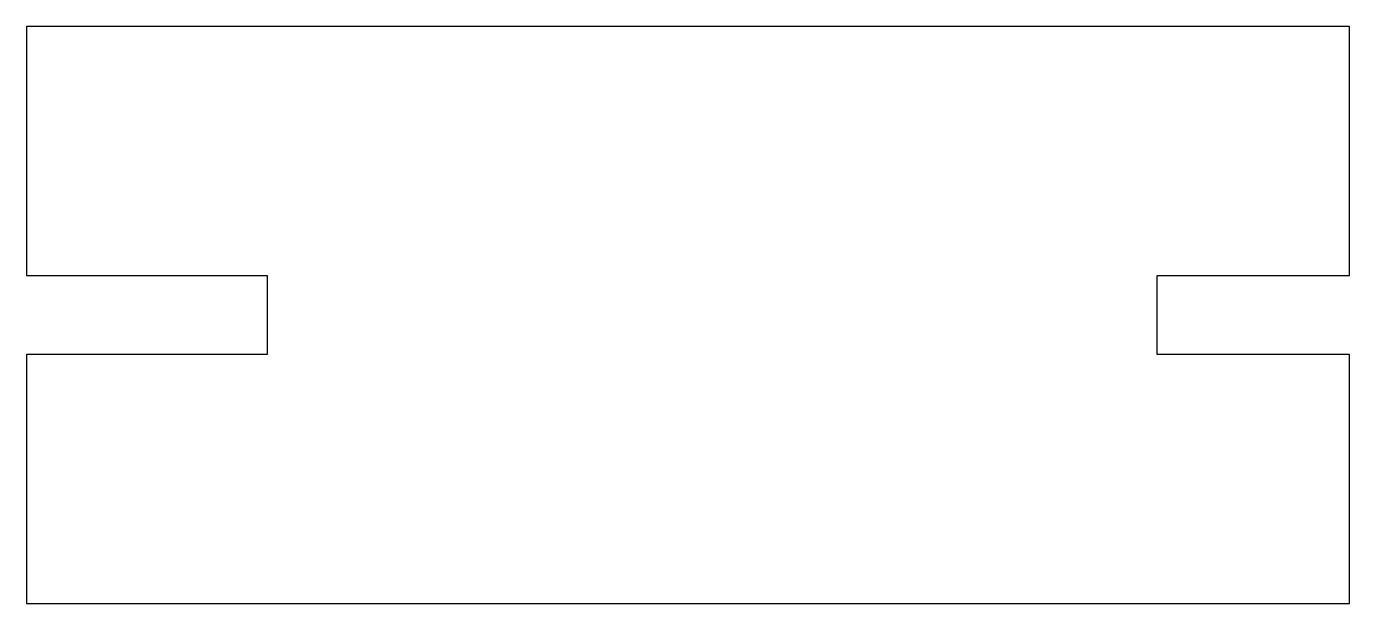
# Model space of a CAD drawing. Extents: x -35 to -7.5, y -7.3 to 4.7.
import ezdxf

# ---------------------------------------------------------------- set-up
doc = ezdxf.new("R2010")
doc.units = 0
doc.header["$MEASUREMENT"] = 0
doc.layers.add('Sketch19', color=7, linetype='Continuous')

msp = doc.modelspace()

# ---------------------------------------------------------------- linework, layer by layer
at = {"layer": 'Sketch19'}
for p, q in [((-34.832, 4.7, -57.81), (-35, 4.7, -57.81)), ((-35, 4.7, -57.81), (-35, -0.448, -57.81)), ((-7.5, 4.7, -57.81), (-34.832, 4.7, -57.81)), ((-7.5, 4.668, -57.81), (-7.5, 4.7, -57.81)), ((-7.5, -0.48, -57.81), (-7.5, 4.668, -57.81)), ((-35, -0.448, -57.81), (-35, -0.48, -57.81)), ((-35, -0.48, -57.81), (-30.03, -0.48, -57.81)), ((-30.03, -0.48, -57.81), (-30, -0.48, -57.81)), ((-30, -0.48, -57.81), (-30, -2.11, -57.81)), ((-11.5, -0.48, -57.81), (-7.524, -0.48, -57.81)), ((-11.5, -0.49, -57.81), (-11.5, -0.48, -57.81)), ((-11.5, -2.12, -57.81), (-11.5, -0.49, -57.81)), ((-7.524, -0.48, -57.81), (-7.5, -0.48, -57.81)), ((-34.97, -2.12, -57.81), (-35, -2.12, -57.81)), ((-35, -2.12, -57.81), (-35, -7.268, -57.81)), ((-30, -2.12, -57.81), (-34.97, -2.12, -57.81)), ((-30, -2.11, -57.81), (-30, -2.12, -57.81)), ((-11.476, -2.12, -57.81), (-11.5, -2.12, -57.81)), ((-7.5, -2.12, -57.81), (-11.476, -2.12, -57.81)), ((-7.5, -2.152, -57.81), (-7.5, -2.12, -57.81)), ((-7.5, -7.3, -57.81), (-7.5, -2.152, -57.81)), ((-35, -7.268, -57.81), (-35, -7.3, -57.81)), ((-35, -7.3, -57.81), (-7.668, -7.3, -57.81)), ((-7.668, -7.3, -57.81), (-7.5, -7.3, -57.81))]:
    msp.add_line(p, q, dxfattribs=at)

doc.saveas('drawing.dxf')
